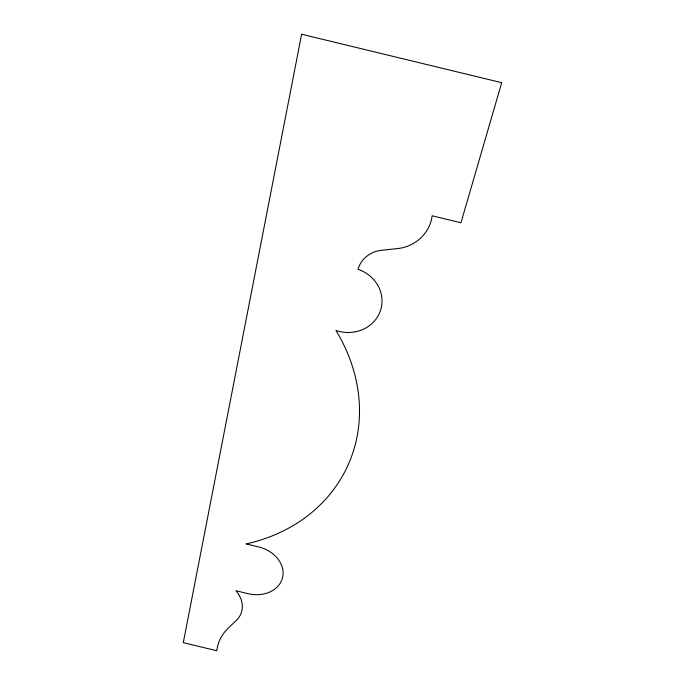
<?xml version="1.0" encoding="UTF-8"?>
<svg xmlns="http://www.w3.org/2000/svg" width="685" height="685" viewBox="0 0 685 685"><rect width="100%" height="100%" fill="white"/><g stroke="black" fill="none" stroke-linecap="round" stroke-linejoin="round"><path stroke-width="1.03" d="M301.623 34.25L183.289 642.65L216.82 650.75A61.821 46.589 12.5 0 1 228.602 627.768L236.102 620.67A31.544 24.326 16.4 0 0 235.914 590.727L246.403 593.261A30.303 23.984 14.8 0 0 282.314 578.551A30.303 23.984 14.8 0 0 260.043 547.272L246.206 543.933A178.168 151.376 24.3 0 0 335.958 330.487A35.252 32.503 12.9 0 0 380.269 311.178A35.252 32.503 12.9 0 0 357.99 269.256A28.162 26.321 6.5 0 1 381.613 250.265L397.54 248.586A39.362 37.958 3.2 0 0 432.158 215.792L460.954 222.753L501.711 82.671L301.623 34.25"/></g></svg>
